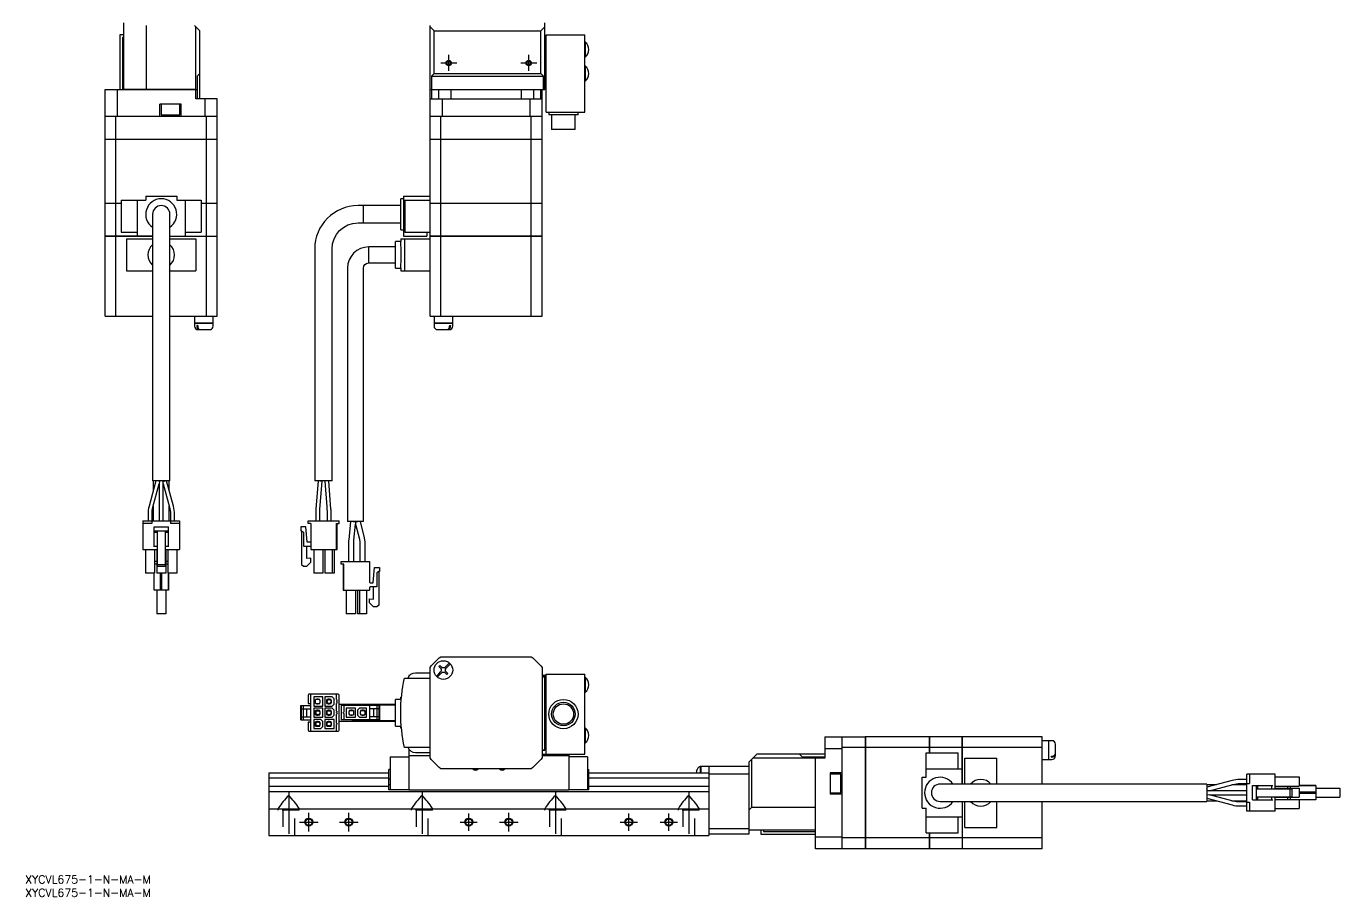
# Model space of a CAD drawing. Extents: x 0 to 999, y -8 to 586.
# Drawn here: x 0.4 to 492.9, y -8 to 318.4 of the extents above; entities that cross this region are included whole.
import ezdxf

# ---------------------------------------------------------------- set-up
doc = ezdxf.new("R2010")
doc.units = 0
doc.header["$LTSCALE"] = 0.5
doc.linetypes.add('CENTER', pattern=[50.8, 31.75, -6.35, 6.35, -6.35])
doc.linetypes.add('DASHED', pattern=[19.05, 12.7, -6.35])
for name, color, linetype in [('MSM_CENTER', 1, 'CENTER'), ('MSM_CONTINUOUS', 7, 'CONTINUOUS'), ('MSM_DASHED', 4, 'DASHED'), ('MSM_NARROW', 5, 'CONTINUOUS'), ('MSM_PART_NUMBER', 7, 'CONTINUOUS')]:
    doc.layers.add(name, color=color, linetype=linetype)
doc.styles.get("Standard").update_dxf_attribs({"font": 'txt.shx', "height": 3, "bigfont": 'bigfont.shx'})

msp = doc.modelspace()

# ---------------------------------------------------------------- linework, layer by layer
at = {"layer": 'MSM_CENTER'}
for p, q in [((158.79, 301.65), (158.79, 307.65)), ((188.79, 301.65), (188.79, 307.65)), ((155.79, 304.65), (161.79, 304.65)), ((185.79, 304.65), (191.79, 304.65)), ((98.79, 31.5), (98.79, 13)), ((148.79, 31.5), (148.79, 13)), ((198.79, 31.5), (198.79, 13)), ((248.79, 31.5), (248.79, 13)), ((102.79, 20), (109.79, 20)), ((106.29, 16.5), (106.29, 23.5)), ((117.79, 20), (124.79, 20)), ((121.29, 16.5), (121.29, 23.5)), ((163.06, 20), (169.52, 20)), ((166.29, 16.77), (166.29, 23.23)), ((177.79, 20), (184.79, 20)), ((181.29, 16.5), (181.29, 23.5)), ((223.06, 20), (229.52, 20)), ((226.29, 16.77), (226.29, 23.23)), ((238.06, 20), (244.52, 20)), ((241.29, 16.77), (241.29, 23.23))]:
    msp.add_line(p, q, dxfattribs=at)
at = {"layer": 'MSM_CONTINUOUS'}
for p, q in [((37, 294.75), (37, 319.65)), ((45.5, 294.75), (45.5, 318.65)), ((63.5, 318.65), (64, 318.15)), ((64, 294.75), (64, 318.15)), ((64, 318.15), (65.5, 316.65)), ((65.5, 291.15), (65.5, 316.65)), ((151.79, 294.75), (151.79, 318.65)), ((151.79, 318.15), (153.29, 316.65)), ((153.29, 300.65), (153.29, 316.65)), ((153.29, 316.65), (193.29, 316.65)), ((193.29, 316.65), (194.79, 318.15)), ((193.29, 300.65), (193.29, 316.65)), ((194.79, 294.65), (194.79, 319.65)), ((35.5, 315.15), (35.5, 294.65)), ((37, 315.15), (35.5, 315.15)), ((36.5, 314.15), (36.5, 294.65)), ((37, 314.15), (36.5, 314.15)), ((195.29, 312.54), (194.79, 312.54)), ((195.29, 311.1), (194.79, 311.1)), ((195.29, 315.15), (209.79, 315.15)), ((195.29, 286.15), (195.29, 315.15)), ((209.79, 286.15), (209.79, 315.15)), ((209.95, 312.5), (209.79, 312.5)), ((209.95, 312.5), (209.95, 306.8)), ((195.29, 308.21), (194.79, 308.21)), ((195.29, 306.77), (194.79, 306.77)), ((209.79, 306.8), (209.95, 306.8)), ((65.5, 300.65), (64.5, 299.65)), ((153.29, 300.65), (152.29, 299.65)), ((153.29, 300.65), (193.29, 300.65)), ((194.29, 299.65), (193.29, 300.65)), ((195.29, 303.54), (194.79, 303.54)), ((195.29, 302.1), (194.79, 302.1)), ((209.95, 303.5), (209.79, 303.5)), ((209.95, 303.5), (209.95, 297.8)), ((64.5, 299.65), (64.5, 291.15)), ((152.29, 299.65), (152.29, 294.74)), ((152.29, 299.65), (194.29, 299.65)), ((194.29, 294.65), (194.29, 299.65)), ((195.29, 299.21), (194.79, 299.21)), ((195.29, 297.77), (194.79, 297.77)), ((209.79, 297.8), (209.95, 297.8)), ((30, 275.95), (30, 294.65)), ((30, 294.65), (64.5, 294.65)), ((34.5, 294.65), (34.5, 284.65)), ((37.01, 294.74), (37, 294.75)), ((45.49, 294.74), (37.01, 294.74)), ((37.1, 294.65), (37.01, 294.74)), ((45.5, 294.75), (45.49, 294.74)), ((45.49, 294.74), (45.53, 294.65)), ((64, 294.75), (45.5, 294.75)), ((64.01, 294.74), (63.97, 294.65)), ((64.01, 294.74), (64, 294.75)), ((64, 291.15), (64, 294.65)), ((72, 291.15), (64, 291.15)), ((64.01, 294.74), (64.5, 294.74)), ((67.5, 284.65), (67.5, 291.15)), ((72, 275.95), (72, 291.15)), ((151.8, 294.74), (151.79, 294.75)), ((151.79, 275.95), (151.79, 294.65)), ((151.79, 294.65), (194.79, 294.65)), ((151.79, 291.15), (193.79, 291.15)), ((151.8, 294.74), (152.29, 294.74)), ((151.8, 294.74), (151.89, 294.65)), ((152.42, 294.65), (152.29, 294.74)), ((152.29, 294.65), (152.29, 291.15)), ((155.06, 291.15), (155.06, 294.65)), ((156.29, 291.15), (156.29, 284.65)), ((159.53, 294.65), (159.53, 291.15)), ((186.06, 291.15), (186.06, 294.65)), ((189.29, 284.65), (189.29, 291.15)), ((190.53, 294.65), (190.53, 291.15)), ((193.29, 291.15), (193.29, 294.65)), ((193.79, 275.95), (193.79, 294.65)), ((58.5, 289.15), (50.5, 289.15)), ((50.5, 284.65), (50.5, 289.15)), ((51, 289.15), (51, 285.15)), ((58, 285.15), (58, 289.15)), ((58.5, 284.65), (58.5, 289.15)), ((195.29, 286.15), (209.79, 286.15)), ((196.29, 286.15), (196.29, 285.15)), ((207.29, 285.15), (207.29, 286.15)), ((30, 284.65), (72, 284.65)), ((34.03, 275.95), (34.03, 284.65)), ((51, 285.15), (58, 285.15)), ((67.97, 275.95), (67.97, 284.65)), ((151.79, 284.65), (193.79, 284.65)), ((155.82, 275.95), (155.82, 284.65)), ((189.76, 275.95), (189.76, 284.65)), ((207.29, 285.15), (196.29, 285.15)), ((197.37, 285.15), (197.37, 279.65)), ((206.22, 279.65), (206.22, 285.15)), ((72, 275.95), (30, 275.95)), ((30, 251.95), (30, 275.9)), ((72, 275.9), (30, 275.9)), ((30.05, 275.9), (30.05, 275.95)), ((34.03, 251.95), (34.03, 275.9)), ((34.29, 275.9), (34.29, 275.95)), ((67.71, 275.9), (67.71, 275.95)), ((67.97, 251.95), (67.97, 275.9)), ((71.95, 275.9), (71.95, 275.95)), ((72, 251.95), (72, 275.9)), ((193.79, 275.95), (151.79, 275.95)), ((193.79, 275.9), (151.79, 275.9)), ((151.79, 239.65), (151.79, 275.9)), ((151.84, 275.9), (151.84, 275.95)), ((155.82, 251.95), (155.82, 275.9)), ((156.08, 275.9), (156.08, 275.95)), ((189.5, 275.9), (189.5, 275.95)), ((189.76, 251.95), (189.76, 275.9)), ((193.74, 275.9), (193.74, 275.95)), ((193.79, 251.95), (193.79, 275.9)), ((206.22, 279.65), (197.37, 279.65)), ((36, 251.95), (30, 251.95)), ((30, 239.65), (30, 251.9)), ((36, 251.9), (30, 251.9)), ((30.05, 251.9), (30.05, 251.95)), ((34.03, 239.65), (34.03, 251.9)), ((34.29, 251.9), (34.29, 251.95)), ((36, 253.15), (36, 241.15)), ((36, 253.15), (45.22, 253.15)), ((42, 253.15), (42, 239.65)), ((45.22, 254.65), (45.22, 253.15)), ((45.22, 254.65), (56.78, 254.65)), ((56.78, 254.65), (56.78, 253.15)), ((56.78, 253.15), (66, 253.15)), ((60, 253.15), (60, 239.65)), ((66, 253.15), (66, 241.15)), ((72, 251.95), (66, 251.95)), ((72, 251.9), (66, 251.9)), ((67.71, 251.9), (67.71, 251.95)), ((67.97, 239.65), (67.97, 251.9)), ((71.95, 251.9), (71.95, 251.95)), ((72, 239.65), (72, 251.9)), ((140.79, 242.08), (140.79, 253.72)), ((141.79, 253.72), (140.79, 253.72)), ((141.79, 254.65), (141.79, 239.65)), ((141.79, 254.65), (151.79, 254.65)), ((141.79, 253.15), (151.79, 253.15)), ((142.39, 253.15), (142.39, 241.15)), ((193.79, 251.95), (151.79, 251.95)), ((193.79, 251.9), (151.79, 251.9)), ((151.84, 251.9), (151.84, 251.95)), ((155.82, 239.65), (155.82, 251.9)), ((156.08, 251.9), (156.08, 251.95)), ((189.5, 251.9), (189.5, 251.95)), ((189.76, 239.65), (189.76, 251.9)), ((193.74, 251.9), (193.74, 251.95)), ((193.79, 239.65), (193.79, 251.9)), ((47.75, 247.9), (47.75, 147.9)), ((54.25, 147.9), (54.25, 247.9)), ((140.79, 251.15), (124.79, 251.15)), ((126.79, 244.65), (126.79, 251.15)), ((124.79, 244.65), (140.79, 244.65)), ((140.79, 242.08), (141.79, 242.08)), ((47.75, 239.65), (30, 239.65)), ((30, 209.65), (30, 239.6)), ((47.75, 239.6), (30, 239.6)), ((30.05, 239.6), (30.05, 239.65)), ((34.03, 209.65), (34.03, 239.6)), ((34.29, 239.6), (34.29, 239.65)), ((36, 241.15), (42, 241.15)), ((38, 238.65), (38, 226.65)), ((38, 238.65), (47.75, 238.65)), ((54.25, 239.65), (72, 239.65)), ((72, 239.6), (54.25, 239.6)), ((54.25, 238.65), (64, 238.65)), ((60, 241.15), (66, 241.15)), ((64, 238.65), (64, 226.65)), ((67.71, 239.6), (67.71, 239.65)), ((67.97, 209.65), (67.97, 239.6)), ((71.95, 239.6), (71.95, 239.65)), ((72, 209.65), (72, 239.6)), ((138.79, 227.65), (138.79, 237.65)), ((140.8, 237.65), (138.79, 237.65)), ((140.8, 238.65), (151.79, 238.65)), ((140.8, 238.65), (140.8, 237.65)), ((141.79, 239.65), (150.59, 239.65)), ((142.22, 238.65), (142.22, 226.65)), ((142.39, 241.15), (151.79, 241.15)), ((150.59, 241.15), (150.59, 239.65)), ((193.79, 239.65), (151.79, 239.65)), ((151.79, 209.65), (151.79, 239.6)), ((193.79, 239.6), (151.79, 239.6)), ((151.84, 239.6), (151.84, 239.65)), ((155.82, 209.65), (155.82, 239.6)), ((156.08, 239.6), (156.08, 239.65)), ((189.5, 239.6), (189.5, 239.65)), ((189.76, 209.65), (189.76, 239.6)), ((193.74, 239.6), (193.74, 239.65)), ((193.79, 209.65), (193.79, 239.6)), ((108.54, 234.9), (108.54, 147.9)), ((115.04, 147.9), (115.04, 234.9)), ((128.79, 229.65), (128.79, 235.65)), ((138.79, 235.65), (128.79, 235.65)), ((38, 226.65), (47.75, 226.65)), ((54.25, 226.65), (64, 226.65)), ((120.79, 227.65), (120.79, 132.65)), ((126.79, 132.65), (126.79, 227.65)), ((128.79, 229.65), (138.79, 229.65)), ((138.79, 227.65), (140.8, 227.65)), ((140.8, 227.65), (140.8, 226.65)), ((140.8, 226.65), (151.79, 226.65)), ((30, 209.65), (47.75, 209.65)), ((54.25, 209.65), (72, 209.65)), ((63.5, 209.65), (63.5, 207.15)), ((63.5, 207.15), (70.5, 207.15)), ((63.5, 207.1), (70.5, 207.1)), ((63.5, 207.1), (63.5, 205.95)), ((63.55, 207.15), (63.55, 207.1)), ((70.45, 207.1), (70.45, 207.15)), ((70.5, 207.15), (70.5, 209.65)), ((70.5, 205.95), (70.5, 207.1)), ((151.79, 209.65), (193.79, 209.65)), ((153.29, 209.65), (153.29, 207.15)), ((153.29, 207.15), (160.29, 207.15)), ((153.29, 207.1), (160.29, 207.1)), ((153.29, 207.1), (153.29, 205.95)), ((153.34, 207.15), (153.34, 207.1)), ((160.24, 207.1), (160.24, 207.15)), ((160.29, 207.15), (160.29, 209.65)), ((160.29, 205.95), (160.29, 207.1)), ((64.35, 206.15), (64.35, 205.95)), ((64.71, 206.15), (64.35, 206.15)), ((64.71, 206.15), (64.71, 205.95)), ((64.8, 204.65), (69.2, 204.65)), ((154.59, 204.65), (158.99, 204.65)), ((159.08, 206.15), (159.44, 206.15)), ((159.08, 206.15), (159.08, 205.95)), ((159.44, 206.15), (159.44, 205.95)), ((48.97, 147.9), (46.43, 138.41)), ((54.25, 147.9), (47.75, 147.9)), ((48, 147.9), (48, 144.27)), ((50.25, 147.9), (50.25, 147.81)), ((50.36, 147.77), (50.25, 146.87)), ((51.75, 132.9), (51.75, 147.9)), ((55.57, 138.42), (53.03, 147.9)), ((54, 144.27), (54, 147.9)), ((115.04, 147.9), (108.54, 147.9)), ((109.79, 147.9), (109, 137.33)), ((110.49, 137.22), (111.29, 147.85)), ((110.54, 147.9), (111.29, 147.85)), ((111.29, 147.85), (111.26, 147.9)), ((112.29, 147.84), (113.06, 138.17)), ((114.63, 137.36), (113.79, 147.9)), ((47.88, 138.03), (50.25, 146.87)), ((50.25, 146.87), (50.25, 132.9)), ((51.75, 146.87), (54.12, 138.03)), ((47.82, 137.81), (47.88, 138.03)), ((48, 138.48), (48, 132.9)), ((54, 132.9), (54, 138.48)), ((113.06, 138.17), (113.17, 135.53)), ((46.05, 135.54), (46.05, 132.9)), ((47.55, 132.9), (47.55, 135.54)), ((54.45, 135.53), (54.45, 132.9)), ((55.95, 132.9), (55.95, 135.53)), ((108.97, 136.53), (108.97, 132.9)), ((110.47, 132.9), (110.47, 136.53)), ((113.17, 135.53), (113.17, 132.9)), ((114.67, 132.9), (114.67, 136.51)), ((44.1, 132.9), (57.9, 132.9)), ((44.1, 132.9), (44.1, 122.2)), ((47.5, 131.9), (44.1, 131.9)), ((47.5, 132.9), (47.5, 131.9)), ((48.3, 130.7), (53.7, 130.7)), ((48.3, 123.15), (48.3, 130.7)), ((48.3, 129.2), (53.7, 129.2)), ((48.3, 128.7), (49.5, 128.7)), ((49.5, 129.2), (49.5, 115.9)), ((52.5, 129.2), (52.5, 115.9)), ((52.5, 128.7), (53.7, 128.7)), ((53.7, 123.15), (53.7, 130.7)), ((54.5, 132.9), (54.5, 131.9)), ((57.9, 131.9), (54.5, 131.9)), ((57.9, 132.9), (57.9, 122.2)), ((105.2, 130.7), (103.29, 130.7)), ((103.29, 130.7), (103.29, 129.2)), ((103.29, 129.2), (103.59, 129.2)), ((103.59, 129.2), (104.29, 128.7)), ((103.59, 129.2), (103.59, 116.6)), ((104.29, 128.7), (104.29, 123.45)), ((105.69, 125.14), (105.2, 130.7)), ((106.09, 131.9), (106.09, 132.9)), ((106.09, 132.9), (117.69, 132.9)), ((107.09, 131.9), (106.09, 131.9)), ((107.09, 131.9), (107.09, 122.2)), ((116.69, 131.9), (117.69, 131.9)), ((116.69, 122.2), (116.69, 131.9)), ((116.94, 122.2), (116.94, 131.9)), ((117.69, 131.9), (117.69, 132.9)), ((126.79, 132.65), (120.79, 132.65)), ((121.94, 132.65), (121.28, 125.84)), ((122.94, 132.65), (123.94, 132.56)), ((123.27, 125.65), (123.85, 131.71)), ((123.8, 132.43), (124.64, 132.65)), ((123.8, 132.43), (123.85, 131.71)), ((123.85, 131.71), (125.34, 126.02)), ((123.93, 132.47), (123.94, 132.56)), ((127.27, 126.53), (125.67, 132.65)), ((48.3, 123.45), (49.5, 123.45)), ((52.5, 123.45), (53.7, 123.45)), ((104.29, 123.45), (106.79, 123.45)), ((105.59, 118.77), (105.59, 123.45)), ((106.79, 124.95), (105.89, 124.95)), ((121.28, 125.84), (121.27, 125.56)), ((121.27, 125.56), (121.27, 117.65)), ((123.27, 125.56), (123.27, 125.65)), ((123.27, 117.65), (123.27, 125.56)), ((125.34, 126.02), (125.47, 125.01)), ((125.47, 125.01), (125.47, 117.65)), ((127.47, 125.01), (127.27, 126.53)), ((127.47, 117.65), (127.47, 125.01)), ((44.1, 122.2), (49.5, 122.2)), ((45.1, 122.2), (45.1, 113.3)), ((48.5, 122.2), (48.5, 113.3)), ((49.3, 122.2), (49.3, 113.3)), ((52.5, 122.2), (57.9, 122.2)), ((52.7, 122.2), (52.7, 113.3)), ((53.5, 122.2), (53.5, 113.3)), ((56.9, 122.2), (56.9, 113.3)), ((107.09, 118.9), (105.59, 118.77)), ((107.09, 122.2), (116.94, 122.2)), ((107.09, 117.4), (107.09, 118.9)), ((108.19, 122.2), (108.19, 113.3)), ((111.59, 122.2), (111.59, 113.3)), ((112.39, 122.2), (112.39, 113.3)), ((115.04, 122.2), (115.04, 113.3)), ((115.79, 122.2), (115.79, 113.3)), ((48.5, 113.3), (45.1, 113.3)), ((48.3, 106.95), (48.3, 113.3)), ((49.3, 117.65), (48.5, 117.65)), ((49.3, 116.65), (48.5, 116.65)), ((52.7, 113.3), (49.3, 113.3)), ((49.5, 116.6), (52.5, 116.6)), ((49.5, 115.9), (52.5, 115.9)), ((50.75, 106.95), (50.75, 113.3)), ((51.25, 106.95), (51.25, 113.3)), ((53.5, 117.65), (52.7, 117.65)), ((53.5, 116.65), (52.7, 116.65)), ((56.9, 113.3), (53.5, 113.3)), ((53.7, 113.3), (53.7, 110)), ((53.7, 109.89), (53.7, 113.3)), ((53.7, 113.3), (53.7, 108.2)), ((53.7, 106.95), (53.7, 113.3)), ((103.59, 116.6), (104.29, 115.9)), ((104.29, 115.9), (105.59, 115.9)), ((105.59, 115.9), (107.09, 117.4)), ((111.59, 113.3), (108.19, 113.3)), ((115.79, 113.3), (112.39, 113.3)), ((118.49, 116.65), (118.49, 117.65)), ((118.49, 117.65), (129.09, 117.65)), ((119.49, 116.65), (118.49, 116.65)), ((119.24, 116.65), (119.24, 106.95)), ((119.49, 106.95), (119.49, 116.65)), ((129.09, 117.65), (129.09, 110)), ((129.09, 117.65), (129.09, 110)), ((130.49, 109.89), (130.98, 115.45)), ((130.98, 115.45), (132.89, 115.45)), ((132.59, 113.95), (131.89, 113.45)), ((132.59, 113.95), (131.89, 113.45)), ((131.89, 113.45), (131.89, 108.2)), ((131.89, 113.45), (131.89, 108.2)), ((132.89, 113.95), (132.59, 113.95)), ((132.59, 113.95), (132.59, 101.35)), ((132.59, 113.95), (132.59, 101.35)), ((132.89, 115.45), (132.89, 113.95)), ((132.89, 115.45), (132.89, 113.95)), ((53.7, 110), (53.7, 109.7)), ((53.7, 109.7), (53.7, 109.89)), ((129.09, 110), (129.09, 110)), ((129.39, 109.7), (130.29, 109.7)), ((53.7, 106.95), (48.3, 106.95)), ((49.3, 106.95), (49.3, 98.05)), ((52.7, 106.95), (52.7, 98.05)), ((52.7, 106.95), (52.7, 98.05)), ((52.7, 106.95), (52.7, 98.05)), ((53.7, 108.2), (53.7, 107.9)), ((53.7, 107.9), (53.7, 106.95)), ((53.7, 106.95), (53.7, 106.95)), ((119.24, 106.95), (129.09, 106.95)), ((120.39, 106.95), (120.39, 98.05)), ((123.79, 106.95), (123.79, 98.05)), ((123.79, 106.95), (123.79, 98.05)), ((124.59, 106.95), (124.59, 98.05)), ((125.34, 106.95), (125.34, 98.05)), ((127.99, 106.95), (127.99, 98.05)), ((127.99, 106.95), (127.99, 98.05)), ((129.09, 107.9), (129.09, 107.91)), ((129.09, 107.9), (129.09, 106.95)), ((129.09, 107.9), (129.09, 106.95)), ((129.09, 102.15), (129.09, 103.65)), ((129.09, 103.65), (130.59, 103.52)), ((129.09, 103.65), (130.59, 103.52)), ((131.89, 108.2), (129.39, 108.2)), ((130.59, 103.52), (130.59, 108.2)), ((130.59, 100.65), (129.09, 102.15)), ((131.89, 100.65), (130.59, 100.65)), ((132.59, 101.35), (131.89, 100.65)), ((132.59, 101.35), (131.89, 100.65)), ((52.7, 98.05), (49.3, 98.05)), ((123.79, 98.05), (120.39, 98.05)), ((127.99, 98.05), (124.59, 98.05)), ((155.82, 82), (189.76, 82)), ((157.5, 78.06), (159.08, 79.65)), ((159.44, 79.29), (157.85, 77.71)), ((142.22, 74), (151.79, 74)), ((144.14, 75), (143.79, 75)), ((143.79, 75), (143.79, 74.53)), ((146.37, 76), (151.79, 76)), ((151.79, 44.03), (151.79, 77.97)), ((154.15, 74.71), (155.07, 75.63)), ((155.42, 75.28), (154.5, 74.35)), ((155.07, 75.63), (155.73, 76.29)), ((155.13, 78.31), (155.48, 78.66)), ((155.73, 77.71), (155.13, 78.31)), ((156.08, 75.94), (155.42, 75.28)), ((155.48, 78.66), (156.08, 78.06)), ((158.1, 75.34), (157.5, 75.94)), ((157.85, 76.29), (158.45, 75.69)), ((158.45, 75.69), (158.1, 75.34)), ((193.79, 77.97), (193.79, 44.03)), ((194.79, 74), (193.79, 75)), ((195.29, 75), (193.79, 75)), ((195.29, 74.5), (193.79, 74.5)), ((194.79, 47), (194.79, 74)), ((195.29, 74), (194.79, 74)), ((195.29, 75.5), (209.79, 75.5)), ((195.29, 45.5), (195.29, 75.5)), ((209.79, 45.5), (209.79, 75.5)), ((209.95, 74.35), (209.79, 74.35)), ((209.95, 74.35), (209.95, 68.65)), ((195.29, 71.5), (194.79, 71.5)), ((195.29, 69), (194.79, 69)), ((106.09, 67.6), (106.09, 64.5)), ((106.09, 64.5), (107.09, 64.5)), ((117.39, 67.9), (106.39, 67.9)), ((107.09, 54.1), (107.09, 67.9)), ((108.19, 66.9), (108.19, 63.5)), ((111.59, 66.9), (108.19, 66.9)), ((109.34, 66), (108.84, 66)), ((108.84, 64.4), (108.84, 66)), ((110.22, 65.95), (108.84, 65.95)), ((108.84, 64.45), (110.22, 64.45)), ((108.84, 64.4), (109.34, 64.4)), ((109.34, 65.95), (109.34, 66.1)), ((109.84, 66.1), (109.34, 66.1)), ((109.34, 64.45), (109.34, 64.3)), ((109.34, 64.3), (109.84, 64.3)), ((109.84, 65.95), (109.84, 66.1)), ((110.49, 66), (109.84, 66)), ((109.84, 64.3), (109.84, 64.45)), ((109.84, 64.4), (110.49, 64.4)), ((110.49, 65.68), (110.22, 65.95)), ((110.22, 64.45), (110.59, 64.83)), ((110.49, 65.68), (110.49, 66)), ((110.59, 65.58), (110.49, 65.68)), ((110.49, 64.4), (110.49, 64.73)), ((110.59, 64.83), (110.59, 65.58)), ((111.59, 63.5), (111.59, 66.9)), ((112.39, 66.9), (112.39, 63.5)), ((115.04, 66.9), (112.39, 66.9)), ((113.04, 64.4), (113.04, 66)), ((113.54, 66), (113.04, 66)), ((114.42, 65.95), (113.04, 65.95)), ((113.2, 65.41), (113.04, 64.89)), ((113.04, 64.45), (114.42, 64.45)), ((113.04, 64.4), (113.54, 64.4)), ((113.54, 65.95), (113.54, 66.1)), ((114.04, 66.1), (113.54, 66.1)), ((113.54, 64.45), (113.54, 64.3)), ((113.54, 64.3), (114.04, 64.3)), ((114.04, 65.95), (114.04, 66.1)), ((114.69, 66), (114.04, 66)), ((114.04, 64.3), (114.04, 64.45)), ((114.04, 64.4), (114.69, 64.4)), ((114.79, 65.58), (114.42, 65.95)), ((114.42, 64.45), (114.79, 64.83)), ((114.5, 64.54), (114.64, 64.99)), ((114.69, 65.68), (114.69, 66)), ((114.69, 64.4), (114.69, 64.73)), ((114.79, 64.83), (114.79, 65.58)), ((115.79, 66.15), (115.04, 66.9)), ((115.04, 63.5), (115.79, 64.25)), ((115.79, 64.25), (115.79, 66.15)), ((116.69, 66), (116.69, 67.9)), ((116.69, 65.45), (116.69, 65.5)), ((116.69, 64.9), (116.69, 64.95)), ((116.69, 61.53), (116.69, 64.4)), ((117.69, 54.4), (117.69, 67.6)), ((117.69, 64.25), (138.79, 64.25)), ((126.79, 64), (126.79, 64.25)), ((138.79, 56), (138.79, 66)), ((141, 66), (138.79, 66)), ((140.79, 66), (140.79, 66.82)), ((141.08, 66.82), (140.79, 66.82)), ((209.79, 68.65), (209.95, 68.65)), ((103.29, 58.3), (103.29, 63.7)), ((103.29, 63.7), (107.09, 63.7)), ((103.59, 58.3), (103.59, 63.7)), ((103.59, 62.5), (107.09, 62.5)), ((103.59, 59.5), (107.09, 59.5)), ((104.29, 58.3), (104.29, 63.7)), ((105.59, 59.5), (105.59, 62.5)), ((108.19, 63.5), (111.59, 63.5)), ((111.59, 62.7), (108.19, 62.7)), ((108.19, 62.7), (108.19, 59.3)), ((108.19, 59.3), (111.59, 59.3)), ((109.34, 61.8), (108.84, 61.8)), ((108.84, 60.2), (108.84, 61.8)), ((110.22, 61.75), (108.84, 61.75)), ((108.84, 60.25), (110.22, 60.25)), ((108.84, 60.2), (109.34, 60.2)), ((109.84, 61.9), (109.34, 61.9)), ((109.34, 61.75), (109.34, 61.9)), ((109.34, 60.25), (109.34, 60.1)), ((109.34, 60.1), (109.84, 60.1)), ((109.84, 61.75), (109.84, 61.9)), ((110.49, 61.8), (109.84, 61.8)), ((109.84, 60.1), (109.84, 60.25)), ((109.84, 60.2), (110.49, 60.2)), ((110.59, 61.37), (110.22, 61.75)), ((110.22, 60.25), (110.59, 60.62)), ((110.49, 61.47), (110.49, 61.8)), ((110.49, 60.2), (110.49, 60.52)), ((110.59, 60.62), (110.59, 61.37)), ((111.59, 59.3), (111.59, 62.7)), ((112.39, 63.5), (115.04, 63.5)), ((112.39, 62.7), (112.39, 59.3)), ((115.04, 62.7), (112.39, 62.7)), ((112.39, 59.3), (115.04, 59.3)), ((113.04, 60.2), (113.04, 61.8)), ((113.54, 61.8), (113.04, 61.8)), ((114.42, 61.75), (113.04, 61.75)), ((113.04, 61.75), (113.12, 61.75)), ((113.04, 60.25), (114.42, 60.25)), ((113.04, 60.25), (113.12, 60.25)), ((113.04, 60.2), (113.54, 60.2)), ((114.04, 61.9), (113.54, 61.9)), ((113.54, 61.75), (113.54, 61.9)), ((113.54, 60.25), (113.54, 60.1)), ((113.54, 60.1), (114.04, 60.1)), ((114.04, 61.75), (114.04, 61.9)), ((114.69, 61.8), (114.04, 61.8)), ((114.04, 60.1), (114.04, 60.25)), ((114.04, 60.2), (114.69, 60.2)), ((114.79, 61.37), (114.42, 61.75)), ((114.42, 60.25), (114.69, 60.52)), ((114.69, 61.47), (114.69, 61.8)), ((114.69, 60.52), (114.79, 60.62)), ((114.69, 60.2), (114.69, 60.52)), ((114.79, 60.62), (114.79, 61.37)), ((115.79, 61.95), (115.04, 62.7)), ((115.04, 59.3), (115.79, 60.05)), ((115.79, 60.05), (115.79, 61.95)), ((116.69, 60.98), (116.69, 61.03)), ((116.69, 57.05), (116.69, 60.48)), ((118.49, 63.7), (118.49, 58.3)), ((132.89, 63.7), (118.49, 63.7)), ((119.49, 63.7), (119.49, 61.25)), ((119.49, 60.75), (119.49, 58.3)), ((120.39, 62.7), (120.39, 59.3)), ((123.79, 62.7), (120.39, 62.7)), ((120.39, 59.3), (123.79, 59.3)), ((121.77, 61.75), (121.39, 61.37)), ((121.39, 61.37), (121.39, 60.62)), ((121.39, 60.62), (121.77, 60.25)), ((122.14, 61.8), (121.49, 61.8)), ((121.49, 61.8), (121.49, 61.47)), ((121.49, 60.52), (121.49, 60.2)), ((121.49, 60.2), (122.14, 60.2)), ((123.14, 61.75), (121.77, 61.75)), ((121.77, 60.25), (123.14, 60.25)), ((122.64, 61.9), (122.14, 61.9)), ((122.14, 61.9), (122.14, 61.75)), ((122.14, 60.25), (122.14, 60.1)), ((122.14, 60.1), (122.64, 60.1)), ((122.64, 61.9), (122.64, 61.75)), ((123.14, 61.8), (122.64, 61.8)), ((122.64, 60.1), (122.64, 60.25)), ((122.64, 60.2), (123.14, 60.2)), ((123.14, 61.8), (123.14, 60.2)), ((123.79, 64), (138.79, 64)), ((123.79, 59.3), (123.79, 62.7)), ((125.34, 62.7), (124.59, 61.95)), ((124.59, 61.95), (124.59, 60.05)), ((124.59, 60.05), (125.34, 59.3)), ((127.99, 62.7), (125.34, 62.7)), ((125.34, 59.3), (127.99, 59.3)), ((125.97, 61.75), (125.59, 61.37)), ((125.59, 61.37), (125.59, 60.62)), ((125.59, 60.62), (125.97, 60.25)), ((126.34, 61.8), (125.69, 61.8)), ((125.69, 61.8), (125.69, 61.47)), ((125.69, 60.52), (125.69, 60.2)), ((125.69, 60.2), (126.34, 60.2)), ((127.34, 61.75), (125.97, 61.75)), ((125.97, 60.25), (127.34, 60.25)), ((126.84, 61.9), (126.34, 61.9)), ((126.34, 61.9), (126.34, 61.75)), ((126.34, 60.25), (126.34, 60.1)), ((126.34, 60.1), (126.84, 60.1)), ((126.84, 61.9), (126.84, 61.75)), ((127.34, 61.8), (126.84, 61.8)), ((126.84, 60.1), (126.84, 60.25)), ((126.84, 60.2), (127.34, 60.2)), ((127.34, 61.8), (127.34, 60.2)), ((127.99, 59.3), (127.99, 62.7)), ((128.79, 63.7), (128.79, 64)), ((129.09, 63.7), (129.09, 58.3)), ((132.59, 62.5), (129.09, 62.5)), ((132.59, 59.5), (129.09, 59.5)), ((130.59, 62.5), (130.59, 59.5)), ((131.89, 63.7), (131.89, 58.3)), ((132.59, 63.7), (132.59, 58.3)), ((132.89, 63.7), (132.89, 58.3)), ((103.29, 58.3), (107.09, 58.3)), ((106.09, 57.5), (106.09, 54.4)), ((107.09, 57.5), (106.09, 57.5)), ((108.19, 58.5), (108.19, 55.1)), ((110.84, 58.5), (108.19, 58.5)), ((108.19, 55.1), (110.84, 55.1)), ((109.34, 57.6), (108.84, 57.6)), ((108.84, 56), (108.84, 57.6)), ((110.22, 57.55), (108.84, 57.55)), ((108.84, 56.05), (110.22, 56.05)), ((108.84, 56), (109.34, 56)), ((108.99, 57), (109.15, 57.55)), ((109.84, 57.7), (109.34, 57.7)), ((109.34, 57.55), (109.34, 57.7)), ((109.34, 56.05), (109.34, 55.9)), ((109.34, 55.9), (109.84, 55.9)), ((109.84, 57.55), (109.84, 57.7)), ((110.49, 57.6), (109.84, 57.6)), ((109.84, 55.9), (109.84, 56.05)), ((109.84, 56), (110.49, 56)), ((110.59, 57.18), (110.22, 57.55)), ((110.22, 56.05), (110.59, 56.43)), ((110.59, 57.14), (110.44, 56.6)), ((110.49, 57.28), (110.49, 57.6)), ((110.49, 56), (110.49, 56.33)), ((110.59, 56.43), (110.59, 57.18)), ((111.59, 57.75), (110.84, 58.5)), ((110.84, 55.1), (111.59, 55.85)), ((111.59, 55.85), (111.59, 57.75)), ((115.79, 58.5), (112.39, 58.5)), ((112.39, 58.5), (112.39, 55.1)), ((112.39, 55.1), (115.79, 55.1)), ((113.54, 57.6), (113.04, 57.6)), ((113.04, 56), (113.04, 57.6)), ((114.42, 57.55), (113.04, 57.55)), ((113.2, 56.59), (113.04, 57.11)), ((113.04, 56.05), (114.42, 56.05)), ((113.04, 56), (113.54, 56)), ((114.04, 57.7), (113.54, 57.7)), ((113.54, 57.55), (113.54, 57.7)), ((113.54, 56.05), (113.54, 55.9)), ((113.54, 55.9), (114.04, 55.9)), ((114.04, 57.55), (114.04, 57.7)), ((114.69, 57.6), (114.04, 57.6)), ((114.04, 55.9), (114.04, 56.05)), ((114.04, 56), (114.69, 56)), ((114.79, 57.18), (114.42, 57.55)), ((114.42, 56.05), (114.79, 56.43)), ((114.5, 57.46), (114.64, 57.01)), ((114.69, 57.28), (114.69, 57.6)), ((114.69, 56), (114.69, 56.33)), ((114.79, 56.43), (114.79, 57.18)), ((115.79, 55.1), (115.79, 58.5)), ((116.69, 54.1), (116.69, 56.55)), ((138.79, 57.75), (117.69, 57.75)), ((132.89, 58.3), (118.49, 58.3)), ((138.79, 58), (123.79, 58)), ((126.79, 57.75), (126.79, 58)), ((128.79, 58), (128.79, 58.3)), ((138.79, 56), (141, 56)), ((140.79, 55.18), (140.79, 56)), ((140.79, 55.18), (141.08, 55.18)), ((195.29, 55), (194.79, 55)), ((209.95, 55.35), (209.79, 55.35)), ((209.95, 55.35), (209.95, 49.65)), ((106.39, 54.1), (117.39, 54.1)), ((195.29, 52.5), (194.79, 52.5)), ((195.29, 50), (194.79, 50)), ((209.79, 49.65), (209.95, 49.65)), ((299.79, 52), (314.99, 52)), ((299.79, 52), (299.79, 44)), ((306.29, 10), (306.29, 52)), ((314.99, 52), (314.99, 10)), ((315.04, 51.95), (314.99, 51.95)), ((315.04, 52), (315.04, 10)), ((338.99, 52), (315.04, 52)), ((338.99, 52), (338.99, 46)), ((339.04, 51.95), (338.99, 51.95)), ((339.04, 52), (339.04, 46)), ((351.29, 52), (339.04, 52)), ((351.29, 34.25), (351.29, 52)), ((351.34, 51.95), (351.29, 51.95)), ((351.34, 52), (351.34, 34.25)), ((381.29, 52), (351.34, 52)), ((381.29, 34.25), (381.29, 52)), ((383.79, 50.5), (381.29, 50.5)), ((383.79, 43.5), (383.79, 50.5)), ((383.84, 50.45), (383.79, 50.45)), ((383.84, 43.5), (383.84, 50.5)), ((384.99, 50.5), (383.84, 50.5)), ((136.79, 44.5), (143.79, 44.5)), ((136.79, 44.5), (136.79, 32.1)), ((151.79, 48), (142.22, 48)), ((143.79, 47.47), (143.79, 32)), ((143.79, 45), (151.79, 45)), ((151.79, 46), (146.37, 46)), ((193.79, 47.1), (194.79, 47.1)), ((193.79, 47), (194.79, 47)), ((193.79, 45.5), (209.79, 45.5)), ((193.79, 45), (203.79, 45)), ((203.79, 45.5), (203.79, 32)), ((210.79, 44.5), (203.79, 44.5)), ((210.79, 44.5), (210.79, 32.1)), ((272.79, 44), (274.29, 45.5)), ((299.79, 45.5), (274.29, 45.5)), ((290.29, 45.5), (291.29, 44.5)), ((291.29, 44.5), (299.79, 44.5)), ((296.2, 44.01), (296.2, 44.5)), ((296.29, 10), (296.29, 44.5)), ((306.29, 47.5), (299.79, 47.5)), ((314.99, 47.97), (306.29, 47.97)), ((315.04, 47.71), (314.99, 47.71)), ((338.99, 47.97), (315.04, 47.97)), ((337.79, 36.78), (337.79, 46)), ((337.79, 46), (349.79, 46)), ((339.04, 47.71), (338.99, 47.71)), ((351.29, 47.97), (339.04, 47.97)), ((349.79, 40), (349.79, 46)), ((351.34, 47.71), (351.29, 47.71)), ((381.29, 47.97), (351.34, 47.97)), ((384.79, 44.71), (384.99, 44.71)), ((384.79, 44.35), (384.79, 44.71)), ((384.79, 44.35), (384.99, 44.35)), ((386.29, 44.8), (386.29, 49.2)), ((136.29, 32.1), (136.29, 39.7)), ((136.79, 39.7), (136.29, 39.7)), ((189.76, 40), (155.82, 40)), ((210.79, 39.7), (211.29, 39.7)), ((211.29, 32.1), (211.29, 39.7)), ((253.09, 40.86), (253.09, 38.5)), ((253.29, 40.86), (253.09, 40.86)), ((253.29, 41), (253.29, 38.5)), ((253.29, 41), (271.29, 41)), ((256.29, 41), (256.29, 15)), ((271.29, 42.5), (272.79, 44)), ((271.29, 42.5), (271.29, 15.5)), ((272.29, 43.5), (272.29, 25.5)), ((296.19, 44), (272.79, 44)), ((296.2, 44.01), (296.19, 44)), ((296.19, 44), (296.19, 25.5)), ((296.2, 44.01), (296.29, 43.97)), ((299.79, 44), (296.29, 44)), ((337.79, 40), (351.29, 40)), ((352.29, 34.25), (352.29, 44)), ((352.29, 44), (364.29, 44)), ((364.29, 34.25), (364.29, 44)), ((381.29, 43.5), (383.79, 43.5)), ((383.79, 43.55), (383.84, 43.55)), ((383.84, 43.5), (384.99, 43.5)), ((91.29, 38.5), (91.29, 15)), ((91.29, 38.5), (136.29, 38.5)), ((91.29, 36.54), (136.29, 36.54)), ((136.79, 36.03), (136.29, 36.03)), ((210.79, 36.03), (211.29, 36.03)), ((211.29, 38.5), (256.29, 38.5)), ((211.29, 36.54), (256.29, 36.54)), ((251.64, 39.21), (251.64, 38.5)), ((271.29, 38), (256.29, 38)), ((306.29, 38.5), (301.79, 38.5)), ((301.79, 38.5), (301.79, 30.5)), ((305.79, 38), (301.79, 38)), ((305.79, 31), (305.79, 38)), ((336.29, 25.22), (336.29, 36.78)), ((336.29, 36.78), (337.79, 36.78)), ((452.53, 35.57), (443.04, 33.03)), ((458.04, 35.95), (455.41, 35.95)), ((458.04, 24.1), (458.04, 37.9)), ((468.74, 37.9), (458.04, 37.9)), ((458.04, 34.5), (459.04, 34.5)), ((459.04, 37.9), (459.04, 34.5)), ((468.74, 32.5), (468.74, 37.9)), ((468.74, 36.9), (477.64, 36.9)), ((477.64, 36.9), (477.64, 33.5)), ((91.29, 33.46), (136.29, 33.46)), ((91.29, 31.5), (256.29, 31.5)), ((136.79, 33.98), (136.29, 33.98)), ((143.79, 32.1), (136.29, 32.1)), ((203.79, 32), (143.79, 32)), ((211.29, 32.1), (203.79, 32.1)), ((210.79, 33.98), (211.29, 33.98)), ((211.29, 33.46), (256.29, 33.46)), ((301.79, 31), (305.79, 31)), ((306.29, 30.5), (301.79, 30.5)), ((443.04, 34.25), (343.04, 34.25)), ((443.04, 34.25), (443.04, 27.75)), ((446.67, 34), (443.04, 34)), ((458.04, 31.75), (443.04, 31.75)), ((443.04, 30.25), (443.13, 30.25)), ((443.18, 30.36), (444.07, 30.25)), ((444.07, 31.75), (452.91, 34.12)), ((444.07, 30.25), (458.04, 30.25)), ((452.92, 27.88), (444.07, 30.25)), ((458.04, 34), (452.46, 34)), ((455.41, 34.45), (458.04, 34.45)), ((460.24, 28.3), (460.24, 33.7)), ((460.24, 33.7), (467.79, 33.7)), ((461.74, 28.3), (461.74, 33.7)), ((461.74, 32.5), (475.04, 32.5)), ((462.24, 32.5), (462.24, 33.7)), ((467.49, 32.5), (467.49, 33.7)), ((468.74, 33.5), (477.64, 33.5)), ((468.74, 32.7), (477.64, 32.7)), ((473.29, 33.5), (473.29, 32.7)), ((474.29, 33.5), (474.29, 32.7)), ((474.34, 29.5), (474.34, 32.5)), ((475.04, 29.5), (475.04, 32.5)), ((477.64, 33.7), (480.94, 33.7)), ((481.06, 33.7), (477.64, 33.7)), ((477.64, 33.7), (482.74, 33.7)), ((483.99, 33.7), (477.64, 33.7)), ((477.64, 32.7), (477.64, 29.3)), ((483.99, 31.25), (477.64, 31.25)), ((483.99, 30.75), (477.64, 30.75)), ((480.94, 33.7), (481.24, 33.7)), ((481.24, 33.7), (481.06, 33.7)), ((482.74, 33.7), (483.04, 33.7)), ((483.04, 33.7), (483.99, 33.7)), ((483.99, 33.7), (483.99, 33.7)), ((483.99, 33.7), (483.99, 28.3)), ((483.99, 32.7), (492.89, 32.7)), ((483.99, 32.7), (492.89, 32.7)), ((483.99, 32.7), (492.89, 32.7)), ((492.89, 32.7), (492.89, 29.3)), ((91.29, 25), (256.29, 25)), ((95.05, 25), (94.89, 25.13)), ((102.53, 25), (102.69, 25.13)), ((145.05, 25), (144.89, 25.13)), ((152.53, 25), (152.69, 25.13)), ((195.05, 25), (194.89, 25.13)), ((202.53, 25), (202.69, 25.13)), ((245.05, 25), (244.89, 25.13)), ((252.53, 25), (252.69, 25.13)), ((271.29, 24.5), (272.29, 25.5)), ((296.19, 25.5), (272.29, 25.5)), ((296.19, 25.5), (296.2, 25.49)), ((296.2, 25.49), (296.29, 25.53)), ((296.2, 25.49), (296.2, 17.01)), ((336.29, 25.22), (337.79, 25.22)), ((337.79, 16), (337.79, 25.22)), ((343.04, 27.75), (443.04, 27.75)), ((351.29, 27.75), (351.29, 10)), ((351.34, 27.75), (351.34, 10)), ((352.29, 18), (352.29, 27.75)), ((364.29, 18), (364.29, 27.75)), ((381.29, 10), (381.29, 27.75)), ((443.04, 28.97), (452.53, 26.43)), ((443.04, 28), (446.67, 28)), ((452.46, 28), (458.04, 28)), ((453.14, 27.82), (452.91, 27.88)), ((458.04, 27.55), (455.41, 27.55)), ((455.41, 26.05), (458.04, 26.05)), ((458.04, 27.5), (459.04, 27.5)), ((459.04, 27.5), (459.04, 24.1)), ((460.24, 28.3), (467.79, 28.3)), ((461.74, 29.5), (475.04, 29.5)), ((462.24, 28.3), (462.24, 29.5)), ((467.49, 28.3), (467.49, 29.5)), ((468.74, 24.1), (468.74, 29.5)), ((468.74, 29.3), (477.64, 29.3)), ((468.74, 28.5), (477.64, 28.5)), ((468.74, 25.1), (477.64, 25.1)), ((473.29, 29.3), (473.29, 28.5)), ((474.29, 29.3), (474.29, 28.5)), ((477.64, 28.5), (477.64, 25.1)), ((483.99, 28.3), (477.64, 28.3)), ((483.99, 29.3), (492.89, 29.3)), ((337.79, 22), (351.29, 22)), ((349.79, 16), (349.79, 22)), ((468.74, 24.1), (458.04, 24.1)), ((91.29, 15), (256.29, 15)), ((271.29, 17.5), (256.29, 17.5)), ((271.29, 15.5), (256.29, 15.5)), ((296.19, 17), (271.29, 17)), ((275.79, 17), (275.79, 15.5)), ((275.79, 15.5), (296.29, 15.5)), ((276.79, 17), (276.79, 16.5)), ((276.79, 16.5), (296.29, 16.5)), ((296.29, 17.1), (296.19, 17)), ((337.79, 16), (349.79, 16)), ((338.99, 16), (338.99, 10)), ((339.04, 16), (339.04, 10)), ((352.29, 18), (364.29, 18)), ((296.29, 14.5), (306.29, 14.5)), ((314.99, 10), (296.29, 10)), ((314.99, 14.03), (306.29, 14.03)), ((315.04, 14.29), (314.99, 14.29)), ((315.04, 10.05), (314.99, 10.05)), ((338.99, 14.03), (315.04, 14.03)), ((338.99, 10), (315.04, 10)), ((339.04, 14.29), (338.99, 14.29)), ((339.04, 10.05), (338.99, 10.05)), ((351.29, 14.03), (339.04, 14.03)), ((351.29, 10), (339.04, 10)), ((351.34, 14.29), (351.29, 14.29)), ((351.34, 10.05), (351.29, 10.05)), ((381.29, 14.03), (351.34, 14.03)), ((381.29, 10), (351.34, 10))]:
    msp.add_line(p, q, dxfattribs=at)
for centre, radius in [((158.79, 304.65), 0.783), ((188.79, 304.65), 0.783), ((156.79, 77), 3.5), ((113.92, 65.2), 0.75), ((201.79, 60.5), 5.5), ((201.79, 60.5), 4.42), ((201.79, 60.5), 3.82), ((109.72, 61), 0.75), ((113.92, 61), 0.75), ((109.72, 56.8), 0.75), ((113.92, 56.8), 0.75), ((106.29, 20), 1.23), ((121.29, 20), 1.23), ((166.29, 20), 1.23), ((181.29, 20), 1.23), ((226.29, 20), 1.23), ((241.29, 20), 1.23)]:
    msp.add_circle(centre, radius, dxfattribs=at)
for centre, radius, start, end in [((207.59, 309.65), 3.7, 359.9943, 50.3692), ((207.59, 309.65), 3.7, 309.6308, 0), ((207.59, 300.65), 3.7, 359.9943, 50.3692), ((207.59, 300.65), 3.7, 309.6308, 0), ((51, 247.9), 5.82, 303.9465, 236.0534), ((51, 247.9), 3.25, 360, 180), ((124.79, 234.9), 16.25, 90, 180), ((51, 232.65), 5, 130.5416, 229.4584), ((51, 232.65), 5, 310.5416, 49.4584), ((80.28, 232.62), 60.73, 0.0287, 4.7515), ((128.79, 227.65), 8, 90, 180), ((80.33, 232.68), 60.68, 355.2466, 359.9732), ((64.8, 205.95), 1.3, 180, 270), ((65.76, 205.87), 1.41, 177.1822, 228.6257), ((66.09, 205.86), 1.39, 176.96, 227.1801), ((65.3, 205.4), 0.751, 231.1045, 268.2319), ((65.65, 205.41), 0.754, 228.1061, 264.1834), ((69.2, 205.95), 1.3, 270, 0), ((154.59, 205.95), 1.3, 180, 270), ((158.14, 205.41), 0.754, 275.8166, 311.8939), ((158.49, 205.4), 0.751, 271.7681, 308.8955), ((157.7, 205.86), 1.39, 312.8199, 3.04), ((158.03, 205.87), 1.41, 311.3743, 2.8178), ((158.99, 205.95), 1.3, 270, 0), ((48.54, 142.84), 5.25, 69.6217, 74.351), ((53.82, 141.74), 6.42, 106.122, 108.806), ((50.08, 156.03), 8.47, 281.3963, 286.3691), ((112.37, 147.84), 0.0773, 129.0479, 179.5838), ((57.16, 135.54), 11.11, 165, 180.006), ((44.8, 135.53), 11.15, 359.9911, 15.0006), ((119.72, 136.53), 10.75, 175.7108, 180), ((103.92, 136.51), 10.75, 360, 4.548), ((129.39, 110), 0.3, 180, 270), ((130.29, 109.9), 0.2, 270, 355), ((129.39, 107.9), 0.3, 90, 180), ((207.59, 71.5), 3.7, 0, 50.3692), ((207.59, 71.5), 3.7, 309.6308, 0), ((106.39, 67.6), 0.3, 90, 180), ((117.39, 67.6), 0.3, 360, 90), ((123.79, 61), 3, 64.1588, 115.8426), ((106.39, 54.4), 0.3, 180, 270), ((117.39, 54.4), 0.3, 270, 0), ((123.79, 61), 3, 244.1588, 295.8426), ((207.59, 52.5), 3.7, 0, 50.3692), ((207.59, 52.5), 3.7, 309.6308, 0), ((384.99, 49.2), 1.3, 0, 90), ((385.01, 46.32), 1.61, 269.2584, 304.7863), ((384.99, 44.8), 1.3, 270, 360), ((385.01, 46.02), 1.66, 269.4455, 299.7231), ((385.4, 45.35), 0.891, 298.7486, 355.0367), ((385.48, 45.67), 0.809, 303.6126, 357.2927), ((168.79, 41), 1.23, 234.4234, 305.5766), ((178.79, 41), 1.23, 234.4234, 305.5766), ((254.66, 38.02), 3.25, 118.9402, 158.4426), ((343.04, 31), 5.82, 33.9465, 326.0534), ((358.29, 31), 5, 40.5416, 139.4584), ((455.41, 24.8), 11.15, 89.9911, 105.0006), ((121.22, 8.04), 31.38, 135.6092, 147.0188), ((76.36, 8.04), 31.38, 32.9812, 44.3908), ((171.22, 8.04), 31.38, 135.6092, 147.0188), ((126.36, 8.04), 31.38, 32.9812, 44.3908), ((221.22, 8.04), 31.38, 135.6092, 147.0188), ((176.36, 8.04), 31.38, 32.9812, 44.3908), ((271.22, 8.04), 31.38, 135.6092, 147.0188), ((226.36, 8.04), 31.38, 32.9812, 44.3908), ((343.04, 31), 3.25, 90, 270), ((435.38, 30.19), 7.99, 11.2464, 16.519), ((449.21, 33.82), 6.42, 196.122, 198.806), ((448.1, 28.54), 5.25, 159.6217, 164.351), ((358.29, 31), 5, 220.5416, 319.4584), ((455.41, 37.16), 11.11, 255, 270.006)]:
    msp.add_arc(centre, radius, start, end, dxfattribs=at)
at = {"layer": 'MSM_CONTINUOUS', "extrusion": (0, 0, -1)}
for centre, radius, start, end in [((-124.79, 234.9), 9.75, 0, 90), ((-128.79, 227.65), 2, 0, 90), ((-57.16, 135.54), 9.61, 359.9909, 15.0002), ((-44.8, 135.53), 9.65, 165.0035, 180.008), ((-57.21, 135.53), 9.66, 359.995, 13.4337), ((-119.72, 136.53), 9.25, 0, 4.2892), ((-105.89, 125.15), 0.2, 270, 355), ((-106.79, 125.25), 0.3, 180, 270), ((-106.79, 123.15), 0.3, 90, 180), ((-129.39, 110), 0.3, 270, 0), ((-129.39, 110), 0.3, 270, 0), ((-129.39, 107.9), 0.3, 0, 90), ((-129.39, 107.9), 0.3, 0, 90), ((-172.79, 61), 27, 38.9424, 51.0576), ((-172.79, 61), 27, 128.9424, 141.0576), ((-200.8, 61), 60, 347.4867, 12.5133), ((-146.37, 73), 3, 19.4712, 90), ((-155.02, 77), 1, 135, 225), ((-156.79, 78.77), 1, 225, 315), ((-156.79, 75.23), 1, 45, 135), ((-158.56, 77), 1, 315, 45), ((-116.69, 65.75), 0.25, 90, 270), ((-116.69, 65.2), 0.25, 90, 270), ((-116.69, 64.65), 0.25, 90, 270), ((-116.69, 61.28), 0.25, 90, 270), ((-116.69, 60.73), 0.25, 90, 270), ((-119.49, 61), 0.25, 269.9993, 89.9993), ((-122.27, 61), 1, 131.4089, 151.0443), ((-122.27, 61), 1, 208.9543, 228.5897), ((-126.47, 61), 1, 131.4089, 151.0443), ((-126.47, 61), 1, 208.9543, 228.5897), ((-116.69, 56.8), 0.25, 90, 270), ((-146.37, 49), 3, 270, 340.5288), ((-172.79, 61), 27, 308.9424, 321.0576), ((-172.79, 61), 27, 218.9424, 231.0576), ((-455.41, 24.8), 9.65, 75.0035, 90.008), ((-455.41, 37.16), 9.61, 269.9909, 285.0002), ((-455.41, 37.21), 9.66, 269.995, 283.4337)]:
    msp.add_arc(centre, radius, start, end, dxfattribs=at)
at = {"layer": 'MSM_DASHED'}
for p, q in [((94.89, 24.5), (94.89, 25.13)), ((102.69, 24.5), (102.69, 25.13)), ((144.89, 24.5), (144.89, 25.13)), ((152.69, 24.5), (152.69, 25.13)), ((194.89, 24.5), (194.89, 25.13)), ((202.69, 24.5), (202.69, 25.13)), ((244.89, 24.5), (244.89, 25.13)), ((252.69, 24.5), (252.69, 25.13)), ((102.69, 24.5), (94.89, 24.5)), ((96.54, 24.5), (96.54, 15)), ((101.04, 15), (101.04, 24.5)), ((152.69, 24.5), (144.89, 24.5)), ((146.54, 24.5), (146.54, 15)), ((151.04, 15), (151.04, 24.5)), ((202.69, 24.5), (194.89, 24.5)), ((196.54, 24.5), (196.54, 15)), ((201.04, 15), (201.04, 24.5)), ((252.69, 24.5), (244.89, 24.5)), ((246.54, 24.5), (246.54, 15)), ((251.04, 15), (251.04, 24.5))]:
    msp.add_line(p, q, dxfattribs=at)
at = {"layer": 'MSM_NARROW'}
for centre, radius in [((158.79, 304.65), 1), ((188.79, 304.65), 1), ((106.29, 20), 1.5), ((121.29, 20), 1.5), ((166.29, 20), 1.5), ((181.29, 20), 1.5), ((226.29, 20), 1.5), ((241.29, 20), 1.5)]:
    msp.add_circle(centre, radius, dxfattribs=at)
for centre in [(168.79, 41), (178.79, 41)]:
    msp.add_arc(centre, 1.5, 221.8103, 318.1897, dxfattribs=at)

# ---------------------------------------------------------------- texts
at = {"layer": 'MSM_PART_NUMBER'}
for p in [(0, -3), (0, -8)]:
    msp.add_text('XYCVL675-1-N-MA-M', height=3, dxfattribs=at).set_placement(p)

doc.saveas('drawing.dxf')
